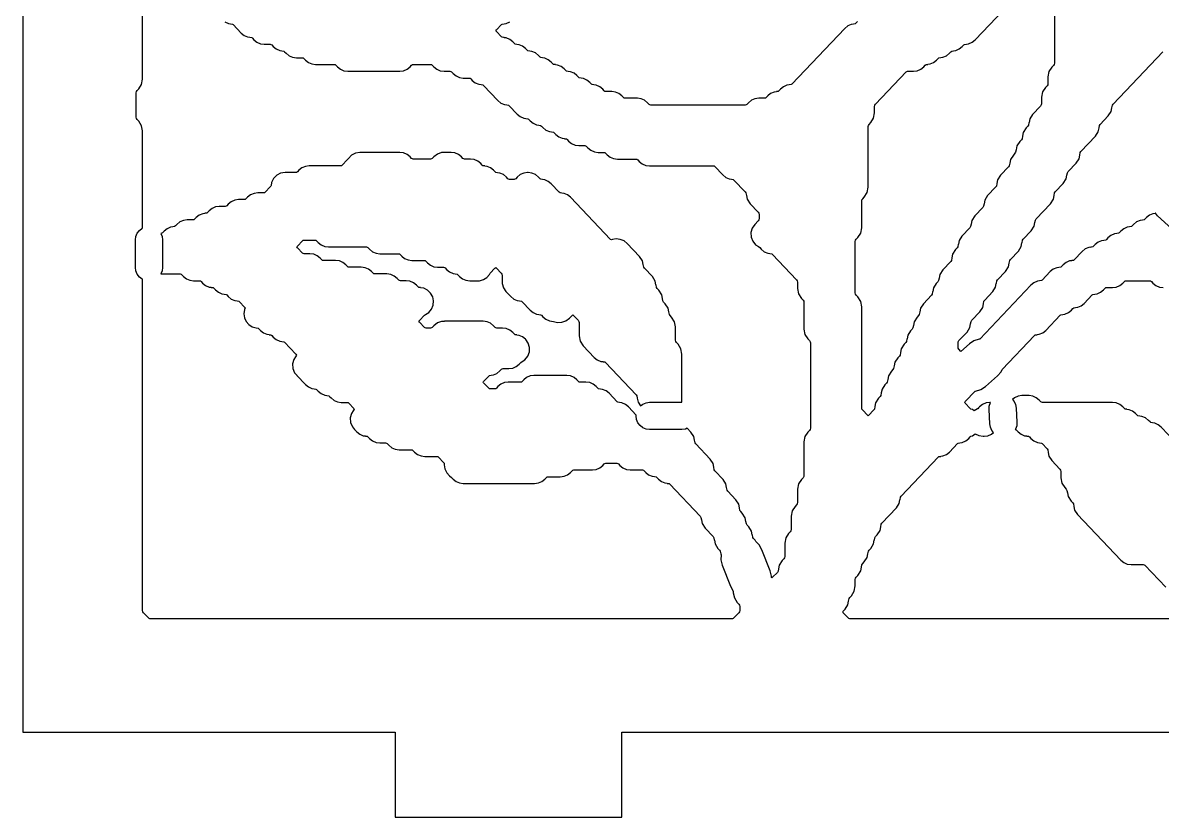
# Model space of a CAD drawing. Header units: millimetres. Extents: x 10 to 410, y 18 to 283.
# Drawn here: x 10 to 50.19, y 157 to 185.01 of the extents above; entities that cross this region are included whole.
import ezdxf

# ---------------------------------------------------------------- set-up
doc = ezdxf.new("R2010")
doc.units = ezdxf.units.MM
doc.layers.add('CUT', color=1, linetype='Continuous')

msp = doc.modelspace()

# ---------------------------------------------------------------- linework, layer by layer
at = {"layer": 'CUT'}
msp.add_lwpolyline([(23.134, 280), (10, 280), (10, 160), (23.134, 160), (23.134, 157), (31.134, 157), (31.134, 160), (52.134, 160), (52.134, 157), (60.134, 157), (60.134, 160), (73.2679, 160), (73.2679, 280), (60.134, 280), (60.134, 283), (52.134, 283), (52.134, 280), (31.134, 280), (31.134, 283), (23.134, 283)], close=True, dxfattribs=at)
for points in [[(17.1284, 185.0415), (17.2522, 184.9884), (17.3307, 184.9777), (17.3303, 184.9748), (17.3958, 184.9659), (17.4209, 184.9457), (17.7028, 184.6491), (17.8079, 184.5649), (17.9317, 184.5118), (18.0102, 184.5011), (18.0098, 184.4982), (18.0753, 184.4893), (18.1005, 184.4691), (18.1558, 184.4108), (18.2609, 184.3266), (18.3847, 184.2735), (18.5182, 184.2553), (18.7228, 184.2553), (18.7548, 184.251), (18.78, 184.2308), (18.8353, 184.1725), (18.9405, 184.0883), (19.0643, 184.0352), (19.1427, 184.0245), (19.1423, 184.0216), (19.2078, 184.0127), (19.233, 183.9925), (19.2884, 183.9342), (19.3935, 183.85), (19.5173, 183.7969), (19.6508, 183.7787), (19.8554, 183.7787), (19.8873, 183.7744), (19.9125, 183.7542), (19.9679, 183.696), (20.073, 183.6117), (20.1968, 183.5586), (20.3303, 183.5404), (20.9879, 183.5404), (21.0199, 183.5361), (21.0451, 183.5159), (21.1004, 183.4577), (21.2055, 183.3734), (21.3293, 183.3203), (21.4628, 183.3021), (23.2988, 183.3021), (23.4322, 183.3203), (23.556, 183.3734), (23.6612, 183.4577), (23.7165, 183.5159), (23.7417, 183.5361), (23.7737, 183.5404), (24.3855, 183.5404), (24.4175, 183.5361), (24.4427, 183.5159), (24.498, 183.4577), (24.6032, 183.3734), (24.727, 183.3203), (24.8604, 183.3021), (25.0651, 183.3021), (25.097, 183.2978), (25.1222, 183.2776), (25.1776, 183.2194), (25.2827, 183.1351), (25.4065, 183.082), (25.54, 183.0638), (25.7446, 183.0638), (25.7766, 183.0595), (25.8017, 183.0393), (25.8571, 182.9811), (25.9622, 182.8968), (26.086, 182.8437), (26.1645, 182.833), (26.1641, 182.8301), (26.2296, 182.8212), (26.2547, 182.801), (26.7631, 182.2662), (26.8682, 182.1819), (26.992, 182.1288), (27.0705, 182.1181), (27.0701, 182.1152), (27.1356, 182.1063), (27.1608, 182.0861), (27.4426, 181.7896), (27.5478, 181.7053), (27.6716, 181.6522), (27.75, 181.6415), (27.7496, 181.6386), (27.8151, 181.6297), (27.8403, 181.6095), (27.8957, 181.5513), (28.0008, 181.467), (28.1246, 181.4139), (28.203, 181.4032), (28.2026, 181.4003), (28.2681, 181.3914), (28.2933, 181.3712), (28.3487, 181.313), (28.4538, 181.2287), (28.5776, 181.1756), (28.6561, 181.1649), (28.6557, 181.162), (28.7212, 181.1531), (28.7463, 181.1329), (28.8017, 181.0747), (28.9068, 180.9904), (29.0306, 180.9373), (29.1091, 180.9266), (29.1087, 180.9237), (29.1742, 180.9148), (29.1993, 180.8946), (29.2547, 180.8364), (29.3598, 180.7521), (29.4836, 180.699), (29.6171, 180.6809), (29.8217, 180.6809), (29.8537, 180.6765), (29.8789, 180.6563), (29.9342, 180.5981), (30.0394, 180.5138), (30.1632, 180.4607), (30.2966, 180.4426), (30.5013, 180.4426), (30.5332, 180.4382), (30.5584, 180.418), (30.6138, 180.3598), (30.7189, 180.2755), (30.8427, 180.2224), (30.9762, 180.2043), (31.6338, 180.2043), (31.6658, 180.1999), (31.6909, 180.1797), (31.7463, 180.1215), (31.8514, 180.0372), (31.9752, 179.9841), (32.1087, 179.966), (34.3519, 179.966), (34.3839, 179.9616), (34.409, 179.9414), (34.6909, 179.6449), (34.796, 179.5606), (34.9198, 179.5075), (34.9983, 179.4968), (34.9979, 179.4939), (35.0634, 179.485), (35.0886, 179.4648), (35.4854, 179.0473), (35.5097, 179.0094), (35.5273, 178.9183), (35.5289, 178.9187), (35.5539, 178.7887), (35.6559, 178.6297), (35.9384, 178.3324), (35.9628, 178.2945), (35.9713, 178.2502), (35.9713, 178.1072), (35.9628, 178.063), (35.9384, 178.025), (35.8193, 177.8997), (35.7291, 177.7678), (35.6852, 177.6142), (35.6919, 177.4546), (35.7487, 177.3052), (35.8497, 177.1814), (35.9496, 177.1179), (35.9946, 177.0819), (36.05, 177.0236), (36.1551, 176.9394), (36.2789, 176.8862), (36.3573, 176.8756), (36.3569, 176.8726), (36.4224, 176.8637), (36.4476, 176.8436), (37.2975, 175.9494), (37.3218, 175.9115), (37.3303, 175.8672), (37.3303, 175.638), (37.366, 175.4525), (37.4679, 175.2935), (37.524, 175.2345), (37.5483, 175.1966), (37.5568, 175.1524), (37.5568, 174.2082), (37.5925, 174.0228), (37.6944, 173.8638), (37.7505, 173.8047), (37.7748, 173.7668), (37.7833, 173.7226), (37.7833, 170.72), (37.7748, 170.6757), (37.7505, 170.6378), (37.6944, 170.5788), (37.5925, 170.4198), (37.5568, 170.2343), (37.5568, 169.0519), (37.5483, 169.0077), (37.524, 168.9697), (37.4679, 168.9107), (37.366, 168.7517), (37.3303, 168.5662), (37.3303, 168.0987), (37.3218, 168.0545), (37.2975, 168.0165), (37.2414, 167.9575), (37.1395, 167.7985), (37.1038, 167.613), (37.1038, 167.1455), (37.0953, 167.1013), (37.071, 167.0633), (37.0149, 167.0043), (36.913, 166.8453), (36.8773, 166.6599), (36.8773, 166.1923), (36.8688, 166.1481), (36.8445, 166.1101), (36.7884, 166.0511), (36.6865, 165.8921), (36.6615, 165.7622), (36.6598, 165.7625), (36.6423, 165.6715), (36.618, 165.6336), (36.4523, 165.4592), (36.4243, 165.438), (36.4079, 165.4504), (36.4088, 165.5014), (36.3616, 165.6914), (36.0711, 166.4314), (35.9763, 166.6027), (35.8629, 166.7204), (35.8337, 166.766), (35.7776, 166.825), (35.7533, 166.863), (35.7358, 166.954), (35.7341, 166.9537), (35.7091, 167.0836), (35.6072, 167.2426), (35.5511, 167.3016), (35.5268, 167.3396), (35.5093, 167.4306), (35.5076, 167.4303), (35.4826, 167.5602), (35.3807, 167.7192), (35.3246, 167.7782), (35.3003, 167.8162), (35.2828, 167.9072), (35.2811, 167.9069), (35.2561, 168.0368), (35.1542, 168.1958), (34.8716, 168.4931), (34.8472, 168.5311), (34.8297, 168.6221), (34.8281, 168.6218), (34.8031, 168.7517), (34.7011, 168.9107), (34.4185, 169.208), (34.3942, 169.246), (34.3767, 169.337), (34.375, 169.3367), (34.35, 169.4666), (34.2481, 169.6256), (33.739, 170.1612), (33.7147, 170.1991), (33.6972, 170.2902), (33.6955, 170.2899), (33.6705, 170.4198), (33.5686, 170.5788), (33.442, 170.712), (33.3774, 170.6853), (33.2532, 170.6689), (32.1136, 170.6689), (31.9894, 170.6853), (31.8736, 170.7332), (31.7742, 170.8095), (31.6979, 170.9089), (31.65, 171.0247), (31.6336, 171.1489), (31.6377, 171.1803), (31.3624, 171.47), (31.2573, 171.5543), (31.1335, 171.6074), (31.0551, 171.6181), (31.0555, 171.621), (30.99, 171.6299), (30.9648, 171.6501), (30.6829, 171.9466), (30.5778, 172.0309), (30.454, 172.084), (30.3755, 172.0946), (30.3759, 172.0976), (30.3104, 172.1065), (30.2853, 172.1267), (30.2299, 172.1849), (30.1248, 172.2691), (30.001, 172.3223), (29.8675, 172.3404), (29.6629, 172.3404), (29.6309, 172.3448), (29.6057, 172.3649), (29.5504, 172.4232), (29.4453, 172.5074), (29.3215, 172.5606), (29.188, 172.5787), (28.0316, 172.5787), (27.8981, 172.5606), (27.7743, 172.5074), (27.6692, 172.4232), (27.6138, 172.3649), (27.5886, 172.3448), (27.5566, 172.3404), (27.1255, 172.3404), (26.992, 172.3223), (26.8682, 172.2691), (26.7631, 172.1849), (26.7078, 172.1267), (26.6826, 172.1065), (26.6506, 172.1021), (26.4918, 172.1021), (26.4598, 172.1065), (26.4346, 172.1267), (26.2577, 172.3128), (26.2385, 172.3404), (26.2577, 172.368), (26.4346, 172.5542), (26.4598, 172.5744), (26.5253, 172.5833), (26.5249, 172.5862), (26.6034, 172.5969), (26.7272, 172.65), (26.8323, 172.7342), (26.8876, 172.7925), (26.9128, 172.8127), (26.9448, 172.817), (27.1494, 172.817), (27.2829, 172.8352), (27.4067, 172.8883), (27.5118, 172.9725), (27.5672, 173.0308), (27.6122, 173.0669), (27.7121, 173.1303), (27.8131, 173.2542), (27.8698, 173.4035), (27.8766, 173.5631), (27.8326, 173.7167), (27.7425, 173.8486), (27.7383, 173.853), (27.6332, 173.9372), (27.5094, 173.9904), (27.4309, 174.001), (27.4313, 174.004), (27.3658, 174.0129), (27.3407, 174.033), (27.2853, 174.0913), (27.1802, 174.1755), (27.0564, 174.2287), (26.9229, 174.2468), (26.7183, 174.2468), (26.6863, 174.2512), (26.6611, 174.2713), (26.6058, 174.3296), (26.5006, 174.4138), (26.3769, 174.467), (26.2434, 174.4851), (24.8724, 174.4851), (24.8724, 174.4807), (24.7722, 174.4784), (24.6241, 174.4264), (24.4994, 174.331), (24.4427, 174.2713), (24.4175, 174.2512), (24.3855, 174.2468), (24.2267, 174.2468), (24.1947, 174.2512), (24.1696, 174.2713), (23.9926, 174.4575), (23.9734, 174.4851), (23.9926, 174.5127), (24.1696, 174.6989), (24.2012, 174.7242), (24.3183, 174.7972), (24.4169, 174.9121), (24.4766, 175.0513), (24.4919, 175.2019), (24.4615, 175.3503), (24.388, 175.4827), (24.2782, 175.587), (24.1423, 175.6537), (24.0335, 175.6703), (24.0337, 175.672), (23.9682, 175.6809), (23.943, 175.7011), (23.8877, 175.7594), (23.7826, 175.8436), (23.6588, 175.8967), (23.5253, 175.9149), (23.3207, 175.9149), (23.2887, 175.9192), (23.2635, 175.9394), (23.2082, 175.9977), (23.103, 176.0819), (22.9792, 176.135), (22.8457, 176.1532), (22.4146, 176.1532), (22.3827, 176.1575), (22.3575, 176.1777), (22.3021, 176.236), (22.197, 176.3202), (22.0732, 176.3733), (21.9397, 176.3915), (21.5086, 176.3915), (21.4766, 176.3958), (21.4515, 176.416), (21.3961, 176.4743), (21.291, 176.5585), (21.1672, 176.6116), (21.0337, 176.6298), (20.6026, 176.6298), (20.5706, 176.6341), (20.5454, 176.6543), (20.4901, 176.7126), (20.3849, 176.7968), (20.2611, 176.8499), (20.1276, 176.8681), (19.923, 176.8681), (19.8911, 176.8724), (19.8659, 176.8926), (19.6889, 177.0788), (19.6697, 177.1064), (19.6889, 177.134), (19.8659, 177.3202), (19.8911, 177.3403), (19.923, 177.3447), (20.3084, 177.3447), (20.3404, 177.3403), (20.3655, 177.3202), (20.4209, 177.2619), (20.526, 177.1777), (20.6498, 177.1245), (20.7833, 177.1064), (22.1205, 177.1064), (22.1524, 177.102), (22.1776, 177.0819), (22.233, 177.0236), (22.3381, 176.9394), (22.4619, 176.8862), (22.5954, 176.8681), (23.253, 176.8681), (23.285, 176.8637), (23.3101, 176.8436), (23.3655, 176.7853), (23.4706, 176.7011), (23.5944, 176.6479), (23.7279, 176.6298), (24.159, 176.6298), (24.191, 176.6254), (24.2162, 176.6053), (24.2715, 176.547), (24.3767, 176.4628), (24.5005, 176.4096), (24.6339, 176.3915), (24.8386, 176.3915), (24.8705, 176.3871), (24.8957, 176.367), (24.9511, 176.3087), (25.0562, 176.2245), (25.18, 176.1713), (25.2584, 176.1607), (25.258, 176.1577), (25.3235, 176.1488), (25.3487, 176.1287), (25.4041, 176.0704), (25.5092, 175.9862), (25.633, 175.933), (25.7665, 175.9149), (25.9711, 175.9149), (25.9721, 175.9148), (26.1136, 175.9157), (26.2492, 175.9563), (26.368, 176.0332), (26.4604, 176.1404), (26.4908, 176.1877), (26.6565, 176.362), (26.6844, 176.3833), (26.7124, 176.362), (26.8781, 176.1877), (26.9024, 176.1498), (26.911, 176.1055), (26.911, 175.9149), (26.9118, 175.9149), (26.9088, 175.8196), (26.9531, 175.6683), (27.0424, 175.5383), (27.2161, 175.3555), (27.3213, 175.2713), (27.4451, 175.2181), (27.5235, 175.2075), (27.5231, 175.2046), (27.5886, 175.1957), (27.6138, 175.1755), (27.8957, 174.8789), (28.0008, 174.7947), (28.1246, 174.7416), (28.203, 174.7309), (28.2026, 174.728), (28.2681, 174.7191), (28.2933, 174.6989), (28.3487, 174.6406), (28.4538, 174.5564), (28.5776, 174.5033), (28.6561, 174.4926), (28.6557, 174.4897), (28.722, 174.4806), (28.8682, 174.4428), (29.0195, 174.4505), (29.1615, 174.5031), (29.2812, 174.5958), (29.3746, 174.694), (29.4025, 174.7152), (29.4305, 174.694), (29.5962, 174.5196), (29.6205, 174.4817), (29.6291, 174.4375), (29.6291, 173.9699), (29.6647, 173.7845), (29.7666, 173.6255), (30.1607, 173.2108), (30.2659, 173.1266), (30.3897, 173.0735), (30.4681, 173.0628), (30.4677, 173.0599), (30.5332, 173.051), (30.5584, 173.0308), (31.6348, 171.8984), (31.6591, 171.8604), (31.6766, 171.7694), (31.6783, 171.7697), (31.7033, 171.6398), (31.7918, 171.5018), (31.8736, 171.5646), (31.9894, 171.6125), (32.1136, 171.6289), (33.2532, 171.6289), (33.2532, 173.3322), (33.2175, 173.5177), (33.1156, 173.6767), (33.0595, 173.7357), (33.0352, 173.7736), (33.0267, 173.8179), (33.0267, 174.2854), (32.991, 174.4709), (32.8891, 174.6299), (32.833, 174.6889), (32.8087, 174.7268), (32.7912, 174.8178), (32.7895, 174.8175), (32.7645, 174.9475), (32.6626, 175.1065), (32.6065, 175.1655), (32.5822, 175.2034), (32.5647, 175.2944), (32.563, 175.2941), (32.538, 175.424), (32.4361, 175.5831), (32.38, 175.6421), (32.3557, 175.68), (32.3381, 175.771), (32.3365, 175.7707), (32.3115, 175.9006), (32.2096, 176.0597), (31.927, 176.357), (31.9026, 176.3949), (31.8851, 176.4859), (31.8835, 176.4856), (31.8585, 176.6155), (31.7565, 176.7745), (31.3195, 177.2343), (31.2086, 177.322), (31.0775, 177.3751), (30.9369, 177.3894), (30.7978, 177.3638), (30.7628, 177.352), (30.7336, 177.3741), (29.3239, 178.8572), (29.2187, 178.9415), (29.0949, 178.9946), (29.0165, 179.0053), (29.0169, 179.0082), (28.9514, 179.0171), (28.9262, 179.0373), (28.6443, 179.3338), (28.5392, 179.4181), (28.4154, 179.4712), (28.337, 179.4819), (28.3374, 179.4848), (28.2719, 179.4937), (28.2467, 179.5139), (28.1913, 179.5721), (28.0862, 179.6564), (27.9624, 179.7095), (27.8289, 179.7277), (27.8051, 179.7277), (27.6716, 179.7095), (27.5478, 179.6564), (27.4426, 179.5721), (27.3873, 179.5139), (27.3621, 179.4937), (27.3301, 179.4894), (27.1713, 179.4894), (27.1393, 179.4937), (27.1142, 179.5139), (27.0588, 179.5721), (26.9537, 179.6564), (26.8299, 179.7095), (26.7514, 179.7202), (26.7518, 179.7231), (26.6863, 179.732), (26.6611, 179.7522), (26.6058, 179.8104), (26.5006, 179.8947), (26.3769, 179.9478), (26.2984, 179.9585), (26.2988, 179.9614), (26.2333, 179.9703), (26.2081, 179.9905), (26.1528, 180.0487), (26.0476, 180.133), (25.9238, 180.1861), (25.7903, 180.2043), (25.5857, 180.2043), (25.5538, 180.2086), (25.5286, 180.2288), (25.4732, 180.287), (25.3681, 180.3713), (25.2443, 180.4244), (25.1108, 180.4426), (24.8724, 180.4426), (24.8724, 180.4382), (24.7722, 180.4359), (24.6241, 180.3839), (24.4994, 180.2885), (24.4427, 180.2288), (24.4175, 180.2086), (24.3855, 180.2043), (23.7737, 180.2043), (23.7417, 180.2086), (23.7165, 180.2288), (23.6612, 180.287), (23.556, 180.3713), (23.4322, 180.4244), (23.2988, 180.4426), (21.8948, 180.4426), (21.7371, 180.417), (21.5954, 180.343), (21.4844, 180.2282), (21.4485, 180.1767), (21.2716, 179.9905), (21.2464, 179.9703), (21.2144, 179.966), (20.1038, 179.966), (19.9703, 179.9478), (19.8465, 179.8947), (19.7414, 179.8104), (19.686, 179.7522), (19.6608, 179.732), (19.6289, 179.7277), (19.2509, 179.7277), (19.0964, 179.7032), (18.957, 179.6322), (18.8464, 179.5216), (18.7754, 179.3822), (18.7587, 179.2767), (18.7514, 179.2536), (18.7304, 179.2235), (18.5535, 179.0373), (18.5283, 179.0171), (18.4963, 179.0128), (18.2917, 179.0128), (18.1582, 178.9946), (18.0344, 178.9415), (17.9293, 178.8572), (17.8739, 178.799), (17.8488, 178.7788), (17.8168, 178.7745), (17.6122, 178.7745), (17.4787, 178.7563), (17.3549, 178.7032), (17.2498, 178.6189), (17.1944, 178.5607), (17.1692, 178.5405), (17.1373, 178.5362), (16.9327, 178.5362), (16.7992, 178.518), (16.6754, 178.4649), (16.5703, 178.3806), (16.5149, 178.3224), (16.4897, 178.3022), (16.4242, 178.2933), (16.4246, 178.2904), (16.3462, 178.2797), (16.2224, 178.2266), (16.1172, 178.1423), (16.0619, 178.0841), (16.0367, 178.0639), (16.0047, 178.0596), (15.8001, 178.0596), (15.6666, 178.0414), (15.5428, 177.9883), (15.4377, 177.904), (15.3824, 177.8458), (15.3572, 177.8256), (15.2917, 177.8167), (15.2921, 177.8138), (15.2136, 177.8031), (15.0898, 177.75), (14.9847, 177.6658), (14.9293, 177.6075), (14.9042, 177.5873), (14.8728, 177.583), (14.9166, 177.4771), (14.933, 177.3529), (14.933, 176.3833), (14.9166, 176.2591), (14.8739, 176.1559), (14.8941, 176.1532), (15.5517, 176.1532), (15.5837, 176.1488), (15.6089, 176.1287), (15.6642, 176.0704), (15.7694, 175.9862), (15.8932, 175.933), (16.0266, 175.9149), (16.2312, 175.9149), (16.2632, 175.9105), (16.2884, 175.8904), (16.3438, 175.8321), (16.4489, 175.7479), (16.5727, 175.6947), (16.6511, 175.6841), (16.6507, 175.6812), (16.7162, 175.6722), (16.7414, 175.6521), (16.7968, 175.5938), (16.9019, 175.5096), (17.0257, 175.4564), (17.1042, 175.4458), (17.1038, 175.4429), (17.1692, 175.434), (17.1944, 175.4138), (17.2498, 175.3555), (17.3549, 175.2713), (17.4787, 175.2181), (17.5572, 175.2075), (17.5568, 175.2046), (17.6223, 175.1957), (17.6474, 175.1755), (17.8244, 174.9893), (17.8443, 174.9607), (17.8241, 174.8965), (17.8012, 174.7536), (17.8202, 174.6102), (17.8795, 174.4782), (17.974, 174.3687), (18.0959, 174.2909), (18.235, 174.2512), (18.302, 174.2423), (18.327, 174.2223), (18.3823, 174.164), (18.4874, 174.0798), (18.6112, 174.0267), (18.6897, 174.016), (18.6893, 174.0131), (18.7548, 174.0042), (18.78, 173.984), (18.8353, 173.9257), (18.9405, 173.8415), (19.0643, 173.7884), (19.1427, 173.7777), (19.1423, 173.7748), (19.2078, 173.7659), (19.233, 173.7457), (19.6365, 173.3212), (19.6557, 173.2936), (19.6147, 173.2348), (19.6175, 173.2328), (19.5564, 173.1424), (19.5135, 172.9833), (19.5246, 172.8189), (19.5886, 172.6671), (19.6653, 172.5812), (19.6627, 172.5787), (19.9679, 172.2577), (20.073, 172.1734), (20.1968, 172.1203), (20.2753, 172.1096), (20.2749, 172.1067), (20.3404, 172.0978), (20.3655, 172.0776), (20.4209, 172.0194), (20.526, 171.9351), (20.6498, 171.882), (20.7283, 171.8713), (20.7279, 171.8684), (20.7934, 171.8595), (20.8185, 171.8393), (20.8739, 171.7811), (20.979, 171.6968), (21.1028, 171.6437), (21.2363, 171.6255), (21.4409, 171.6255), (21.4729, 171.6212), (21.4981, 171.601), (21.675, 171.4148), (21.6942, 171.3872), (21.6533, 171.3284), (21.6561, 171.3264), (21.595, 171.236), (21.5521, 171.0769), (21.5632, 170.9125), (21.6272, 170.7607), (21.7039, 170.6749), (21.7013, 170.6723), (21.7799, 170.5896), (21.8851, 170.5053), (22.0089, 170.4522), (22.0873, 170.4415), (22.0869, 170.4386), (22.1524, 170.4297), (22.1776, 170.4095), (22.233, 170.3513), (22.3381, 170.267), (22.4619, 170.2139), (22.5954, 170.1957), (22.8, 170.1957), (22.8319, 170.1914), (22.8571, 170.1712), (22.9125, 170.113), (23.0176, 170.0287), (23.1414, 169.9756), (23.2749, 169.9574), (23.706, 169.9574), (23.738, 169.9531), (23.7632, 169.9329), (23.8185, 169.8747), (23.9236, 169.7904), (24.0474, 169.7373), (24.1809, 169.7191), (24.612, 169.7191), (24.644, 169.7148), (24.6692, 169.6946), (24.8462, 169.5084), (24.8666, 169.479), (24.8666, 169.4246), (24.8887, 169.2776), (24.953, 169.1436), (25.0539, 169.0345), (25.1222, 168.9797), (25.1776, 168.9215), (25.2827, 168.8372), (25.4065, 168.7841), (25.54, 168.766), (28.0554, 168.766), (28.1889, 168.7841), (28.3127, 168.8372), (28.4178, 168.9215), (28.4732, 168.9797), (28.4984, 168.9999), (28.5303, 169.0043), (28.9615, 169.0043), (29.0949, 169.0224), (29.2187, 169.0755), (29.3239, 169.1598), (29.3792, 169.218), (29.4044, 169.2382), (29.4364, 169.2426), (30.094, 169.2426), (30.2275, 169.2607), (30.3513, 169.3138), (30.4564, 169.3981), (30.5118, 169.4563), (30.5369, 169.4765), (30.5689, 169.4809), (30.9543, 169.4809), (30.9862, 169.4765), (31.0114, 169.4563), (31.0668, 169.3981), (31.1719, 169.3138), (31.2957, 169.2607), (31.4292, 169.2426), (31.8603, 169.2426), (31.8923, 169.2382), (31.9174, 169.218), (31.9728, 169.1598), (32.0779, 169.0755), (32.2017, 169.0224), (32.2802, 169.0117), (32.2798, 169.0088), (32.3453, 168.9999), (32.3705, 168.9797), (32.4258, 168.9215), (32.5309, 168.8372), (32.6547, 168.7841), (32.7332, 168.7734), (32.7328, 168.7705), (32.7983, 168.7616), (32.8235, 168.7414), (33.8999, 167.609), (33.9242, 167.5711), (33.9417, 167.48), (33.9434, 167.4804), (33.9684, 167.3504), (34.0703, 167.1914), (34.3529, 166.8941), (34.3772, 166.8562), (34.3947, 166.7651), (34.3964, 166.7655), (34.4214, 166.6355), (34.5233, 166.4765), (34.5794, 166.4175), (34.6037, 166.3796), (34.6212, 166.2885), (34.6229, 166.2889), (34.6309, 166.2472), (34.6277, 166.0731), (34.6749, 165.8831), (34.9654, 165.1431), (35.0602, 164.9718), (35.0652, 164.9666), (35.0652, 164.9146), (35.1009, 164.7291), (35.2028, 164.5701), (35.2589, 164.5111), (35.2832, 164.4732), (35.2918, 164.4289), (35.2918, 164.2859), (35.2832, 164.2417), (35.2589, 164.2038), (35.0886, 164.0245), (35.0634, 164.0043), (35.0314, 164), (14.4868, 164), (14.4549, 164.0043), (14.4297, 164.0245), (14.2593, 164.2038), (14.235, 164.2417), (14.2265, 164.2859), (14.2265, 175.962), (14.213, 175.9676), (14.1136, 176.0439), (14.0373, 176.1433), (13.9894, 176.2591), (13.973, 176.3833), (13.973, 177.3529), (13.9894, 177.4771), (14.0373, 177.5929), (14.1136, 177.6923), (14.213, 177.7686), (14.2265, 177.7742), (14.2265, 181.196), (14.1908, 181.3815), (14.0889, 181.5405), (14.0328, 181.5995), (14.0085, 181.6374), (14, 181.6817), (14, 182.5396), (14.0085, 182.5838), (14.0328, 182.6218), (14.0889, 182.6808), (14.1908, 182.8398), (14.2265, 183.0252), (14.2265, 188.0204)], [(46.3906, 185.3994), (46.3906, 183.5881), (46.3821, 183.5438), (46.3578, 183.5059), (46.3017, 183.4469), (46.1998, 183.2879), (46.1641, 183.1024), (46.1641, 182.8732), (46.1556, 182.8289), (46.1313, 182.791), (46.0752, 182.732), (45.9733, 182.573), (45.9376, 182.3875), (45.9376, 182.1583), (45.9291, 182.114), (45.9048, 182.0761), (45.6222, 181.7788), (45.5203, 181.6198), (45.4953, 181.4899), (45.4936, 181.4902), (45.4761, 181.3991), (45.4518, 181.3612), (45.3957, 181.3022), (45.2938, 181.1432), (45.2688, 181.0133), (45.2671, 181.0136), (45.2496, 180.9225), (45.2253, 180.8846), (45.1692, 180.8256), (45.0673, 180.6666), (45.0423, 180.5367), (45.0406, 180.537), (45.0231, 180.446), (44.9988, 180.408), (44.9427, 180.349), (44.8408, 180.19), (44.8158, 180.0601), (44.8141, 180.0604), (44.7966, 179.9694), (44.7723, 179.9314), (44.4897, 179.6341), (44.3877, 179.4751), (44.3628, 179.3452), (44.3611, 179.3455), (44.3436, 179.2545), (44.3192, 179.2165), (44.0366, 178.9192), (43.9347, 178.7602), (43.9097, 178.6303), (43.9081, 178.6306), (43.8905, 178.5396), (43.8662, 178.5016), (43.5836, 178.2043), (43.4817, 178.0453), (43.4567, 177.9154), (43.455, 177.9157), (43.4375, 177.8247), (43.4132, 177.7867), (43.1306, 177.4894), (43.0287, 177.3304), (43.0037, 177.2005), (43.002, 177.2008), (42.9845, 177.1098), (42.9602, 177.0718), (42.9041, 177.0128), (42.8022, 176.8538), (42.7772, 176.7239), (42.7755, 176.7242), (42.758, 176.6332), (42.7337, 176.5953), (42.4511, 176.2979), (42.3492, 176.1389), (42.3242, 176.009), (42.3225, 176.0093), (42.305, 175.9183), (42.2807, 175.8804), (42.2246, 175.8214), (42.1227, 175.6623), (42.0977, 175.5324), (42.096, 175.5327), (42.0785, 175.4417), (42.0542, 175.4038), (41.7716, 175.1065), (41.6696, 174.9475), (41.6447, 174.8175), (41.643, 174.8178), (41.6255, 174.7268), (41.6011, 174.6889), (41.5451, 174.6299), (41.4431, 174.4709), (41.4181, 174.3409), (41.4165, 174.3412), (41.399, 174.2502), (41.3746, 174.2123), (41.3186, 174.1533), (41.2166, 173.9943), (41.1916, 173.8643), (41.19, 173.8646), (41.1724, 173.7736), (41.1481, 173.7357), (41.092, 173.6767), (40.9901, 173.5177), (40.9651, 173.3877), (40.9634, 173.3881), (40.9459, 173.297), (40.9216, 173.2591), (40.8655, 173.2001), (40.7636, 173.0411), (40.7386, 172.9111), (40.7369, 172.9115), (40.7194, 172.8204), (40.6951, 172.7825), (40.639, 172.7235), (40.5371, 172.5645), (40.5121, 172.4345), (40.5104, 172.4349), (40.4929, 172.3438), (40.4686, 172.3059), (40.4125, 172.2469), (40.3106, 172.0879), (40.2856, 171.9579), (40.2839, 171.9583), (40.2664, 171.8672), (40.2421, 171.8293), (40.186, 171.7703), (40.0841, 171.6113), (40.0591, 171.4813), (40.0574, 171.4817), (40.0399, 171.3906), (40.0156, 171.3527), (39.8499, 171.1784), (39.8219, 171.1572), (39.7939, 171.1784), (39.6282, 171.3527), (39.6039, 171.3906), (39.5954, 171.4349), (39.5954, 175.0003), (39.5597, 175.1858), (39.4578, 175.3448), (39.4017, 175.4038), (39.3774, 175.4417), (39.3689, 175.4859), (39.3689, 177.297), (39.3774, 177.3413), (39.4017, 177.3792), (39.4578, 177.4382), (39.5597, 177.5972), (39.5954, 177.7827), (39.5954, 178.7268), (39.6039, 178.7711), (39.6282, 178.809), (39.6843, 178.868), (39.7862, 179.027), (39.8219, 179.2125), (39.8219, 181.3481), (39.8304, 181.3923), (39.8547, 181.4303), (39.9108, 181.4893), (40.0127, 181.6483), (40.0484, 181.8338), (40.0484, 182.063), (40.0569, 182.1072), (40.0812, 182.1452), (41.1576, 183.2776), (41.1828, 183.2978), (41.2148, 183.3021), (41.4194, 183.3021), (41.5529, 183.3203), (41.6767, 183.3734), (41.7818, 183.4577), (41.8372, 183.5159), (41.8623, 183.5361), (41.9278, 183.545), (41.9274, 183.5479), (42.0059, 183.5586), (42.1297, 183.6117), (42.2348, 183.696), (42.2902, 183.7542), (42.3154, 183.7744), (42.3809, 183.7833), (42.3805, 183.7862), (42.4589, 183.7969), (42.5827, 183.85), (42.6878, 183.9342), (42.7432, 183.9925), (42.7684, 184.0127), (42.8339, 184.0216), (42.8335, 184.0245), (42.9119, 184.0352), (43.0357, 184.0883), (43.1409, 184.1725), (43.1962, 184.2308), (43.2214, 184.251), (43.2869, 184.2599), (43.2865, 184.2628), (43.365, 184.2735), (43.4887, 184.3266), (43.5939, 184.4108), (45.347, 186.2552)], [(39.4476, 185.053), (39.3922, 184.9947), (39.367, 184.9746), (39.3015, 184.9657), (39.3019, 184.9627), (39.2235, 184.9521), (39.0997, 184.8989), (38.9946, 184.8147), (37.1271, 182.8501), (37.1019, 182.8299), (37.0365, 182.821), (37.0369, 182.8181), (36.9584, 182.8074), (36.8346, 182.7543), (36.7295, 182.67), (36.6741, 182.6118), (36.6489, 182.5916), (36.5834, 182.5827), (36.5838, 182.5798), (36.5054, 182.5691), (36.3816, 182.516), (36.2765, 182.4317), (36.2211, 182.3735), (36.1959, 182.3533), (36.1639, 182.3489), (35.9593, 182.3489), (35.8259, 182.3308), (35.7021, 182.2777), (35.5969, 182.1934), (35.5416, 182.1352), (35.5164, 182.115), (35.4844, 182.1106), (32.1545, 182.1106), (32.1225, 182.115), (32.0973, 182.1352), (32.042, 182.1934), (31.9368, 182.2777), (31.813, 182.3308), (31.6796, 182.3489), (31.2484, 182.3489), (31.2165, 182.3533), (31.1913, 182.3735), (31.1359, 182.4317), (31.0308, 182.516), (30.907, 182.5691), (30.7735, 182.5872), (30.5689, 182.5872), (30.5369, 182.5916), (30.5118, 182.6118), (30.4564, 182.67), (30.3513, 182.7543), (30.2275, 182.8074), (30.149, 182.8181), (30.1494, 182.821), (30.0839, 182.8299), (30.0588, 182.8501), (30.0034, 182.9083), (29.8983, 182.9926), (29.7745, 183.0457), (29.696, 183.0563), (29.6964, 183.0593), (29.6309, 183.0682), (29.6057, 183.0884), (29.5504, 183.1466), (29.4453, 183.2309), (29.3215, 183.284), (29.243, 183.2946), (29.2434, 183.2976), (29.1779, 183.3065), (29.1527, 183.3267), (29.0974, 183.3849), (28.9922, 183.4691), (28.8684, 183.5223), (28.79, 183.5329), (28.7904, 183.5359), (28.7249, 183.5448), (28.6997, 183.5649), (28.6443, 183.6232), (28.5392, 183.7074), (28.4154, 183.7606), (28.337, 183.7712), (28.3374, 183.7742), (28.2719, 183.7831), (28.2467, 183.8032), (28.1913, 183.8615), (28.0862, 183.9457), (27.9624, 183.9989), (27.8839, 184.0095), (27.8843, 184.0125), (27.8189, 184.0214), (27.7937, 184.0415), (27.7383, 184.0998), (27.6332, 184.184), (27.5094, 184.2372), (27.4309, 184.2478), (27.4313, 184.2508), (27.3658, 184.2597), (27.3407, 184.2798), (27.2853, 184.3381), (27.1802, 184.4223), (27.0564, 184.4755), (26.9779, 184.4861), (26.9783, 184.4891), (26.9128, 184.498), (26.8876, 184.5181), (26.7107, 184.7043), (26.6915, 184.7319), (26.7107, 184.7595), (26.8876, 184.9457), (26.9128, 184.9659), (26.9783, 184.9748), (26.9779, 184.9777), (27.0564, 184.9884), (27.1802, 185.0415)], [(50.6585, 177.6247), (50.0315, 178.2074), (49.9592, 178.2949), (49.9474, 178.2933), (49.9478, 178.2904), (49.8693, 178.2797), (49.7456, 178.2266), (49.6404, 178.1423), (49.5851, 178.0841), (49.5599, 178.0639), (49.4944, 178.055), (49.4948, 178.0521), (49.4163, 178.0414), (49.2925, 177.9883), (49.1874, 177.904), (49.132, 177.8458), (49.1069, 177.8256), (49.0414, 177.8167), (49.0418, 177.8138), (48.9633, 177.8031), (48.8395, 177.75), (48.7344, 177.6658), (48.679, 177.6075), (48.6539, 177.5873), (48.5884, 177.5784), (48.5888, 177.5755), (48.5103, 177.5648), (48.3865, 177.5117), (48.2814, 177.4275), (48.226, 177.3692), (48.2008, 177.349), (48.1353, 177.3401), (48.1357, 177.3372), (48.0573, 177.3265), (47.9335, 177.2734), (47.8284, 177.1892), (47.773, 177.1309), (47.7478, 177.1107), (47.6823, 177.1018), (47.6827, 177.0989), (47.6043, 177.0882), (47.4805, 177.0351), (47.3754, 176.9509), (47.0935, 176.6543), (47.0683, 176.6341), (47.0028, 176.6252), (47.0032, 176.6223), (46.9247, 176.6116), (46.8009, 176.5585), (46.6958, 176.4743), (46.6405, 176.416), (46.6153, 176.3958), (46.5498, 176.3869), (46.5502, 176.384), (46.4717, 176.3733), (46.3479, 176.3202), (46.2428, 176.236), (45.9609, 175.9394), (45.9358, 175.9192), (45.8703, 175.9103), (45.8707, 175.9074), (45.7922, 175.8967), (45.6684, 175.8436), (45.5633, 175.7594), (43.7578, 173.8599), (43.739, 173.8587), (43.5536, 173.7958), (43.3908, 173.6871), (43.0934, 173.4263), (43.0258, 173.4974), (43.0015, 173.5353), (42.993, 173.5796), (42.993, 173.7226), (43.0015, 173.7668), (43.0258, 173.8047), (43.3084, 174.1021), (43.4104, 174.2611), (43.4354, 174.391), (43.437, 174.3907), (43.4545, 174.4817), (43.4789, 174.5196), (43.7615, 174.8169), (43.8634, 174.976), (43.8884, 175.1059), (43.8901, 175.1056), (43.9076, 175.1966), (43.9319, 175.2345), (44.2145, 175.5318), (44.3164, 175.6908), (44.3414, 175.8208), (44.3431, 175.8205), (44.3606, 175.9115), (44.3849, 175.9494), (44.6675, 176.2467), (44.7694, 176.4057), (44.7944, 176.5357), (44.7961, 176.5354), (44.8136, 176.6264), (44.8379, 176.6643), (45.1205, 176.9616), (45.2224, 177.1206), (45.2474, 177.2506), (45.2491, 177.2502), (45.2666, 177.3413), (45.2909, 177.3792), (45.5735, 177.6765), (45.6754, 177.8355), (45.7004, 177.9655), (45.7021, 177.9651), (45.7196, 178.0562), (45.7439, 178.0941), (46.253, 178.6297), (46.355, 178.7887), (46.38, 178.9187), (46.3816, 178.9183), (46.3992, 179.0094), (46.4235, 179.0473), (46.7061, 179.3446), (46.808, 179.5036), (46.833, 179.6335), (46.8347, 179.6332), (46.8522, 179.7243), (46.8765, 179.7622), (47.1591, 180.0595), (47.261, 180.2185), (47.286, 180.3484), (47.2877, 180.3481), (47.3052, 180.4392), (47.3295, 180.4771), (47.8386, 181.0127), (47.9405, 181.1717), (47.9655, 181.3016), (47.9672, 181.3013), (47.9847, 181.3923), (48.009, 181.4303), (48.2916, 181.7276), (48.3935, 181.8866), (48.4185, 182.0165), (48.4202, 182.0162), (48.4377, 182.1072), (48.462, 182.1452), (50.218, 183.9925)], [(51.34, 164), (39.1762, 164), (39.1443, 164.0043), (39.1191, 164.0245), (38.9421, 164.2107), (38.9229, 164.2383), (38.9421, 164.2659), (39.0048, 164.3318), (39.1067, 164.4908), (39.1317, 164.6208), (39.1334, 164.6205), (39.1509, 164.7115), (39.1752, 164.7494), (39.2313, 164.8084), (39.3332, 164.9674), (39.3689, 165.1529), (39.3689, 165.3821), (39.3774, 165.4264), (39.4017, 165.4643), (39.4578, 165.5233), (39.5597, 165.6823), (39.5847, 165.8123), (39.5864, 165.8119), (39.6039, 165.903), (39.6282, 165.9409), (39.6843, 165.9999), (39.7862, 166.1589), (39.8112, 166.2889), (39.8129, 166.2885), (39.8304, 166.3796), (39.8547, 166.4175), (39.9108, 166.4765), (40.0127, 166.6355), (40.0377, 166.7655), (40.0394, 166.7651), (40.0569, 166.8562), (40.0812, 166.8941), (40.1373, 166.9531), (40.2393, 167.1121), (40.2642, 167.2421), (40.2659, 167.2417), (40.2834, 167.3328), (40.3078, 167.3707), (40.8169, 167.9063), (40.9188, 168.0653), (40.9438, 168.1953), (40.9455, 168.1949), (40.963, 168.286), (40.9873, 168.3239), (42.2902, 169.6946), (42.3154, 169.7148), (42.3809, 169.7237), (42.3805, 169.7266), (42.4589, 169.7373), (42.5827, 169.7904), (42.6878, 169.8747), (42.9697, 170.1712), (42.9949, 170.1914), (43.0604, 170.2003), (43.06, 170.2032), (43.1384, 170.2139), (43.2622, 170.267), (43.3674, 170.3513), (43.4227, 170.4095), (43.4484, 170.4301), (43.4975, 170.4512), (43.6002, 170.5173), (43.7231, 170.457), (43.8728, 170.434), (43.911, 170.434), (44.0445, 170.4522), (44.1683, 170.5053), (44.2477, 170.569), (44.19, 170.6363), (44.1358, 170.7493), (44.1128, 170.8725), (44.0857, 171.3736), (44.0953, 171.4985), (44.137, 171.6167), (44.143, 171.6255), (44.1136, 171.6255), (43.9801, 171.6074), (43.8563, 171.5543), (43.7512, 171.47), (43.7139, 171.4307), (43.6931, 171.401), (43.6756, 171.3935), (43.5667, 171.3256), (43.4975, 171.3701), (43.4484, 171.3912), (43.4227, 171.4118), (43.2458, 171.5979), (43.2266, 171.6255), (43.2458, 171.6531), (43.593, 172.0184), (43.6118, 172.0196), (43.7972, 172.0825), (43.96, 172.1913), (44.3796, 172.5591), (44.5087, 172.7063), (44.5469, 172.7836), (45.6878, 173.984), (45.713, 174.0042), (45.7785, 174.0131), (45.7781, 174.016), (45.8565, 174.0267), (45.9803, 174.0798), (46.0855, 174.164), (46.5938, 174.6989), (46.619, 174.7191), (46.6845, 174.728), (46.6841, 174.7309), (46.7626, 174.7416), (46.8864, 174.7947), (46.9915, 174.8789), (47.0469, 174.9372), (47.072, 174.9574), (47.1375, 174.9663), (47.1371, 174.9692), (47.2156, 174.9799), (47.3394, 175.033), (47.4445, 175.1172), (47.7264, 175.4138), (47.7516, 175.434), (47.817, 175.4429), (47.8167, 175.4458), (47.8951, 175.4564), (48.0189, 175.5096), (48.124, 175.5938), (48.1794, 175.6521), (48.2046, 175.6722), (48.2365, 175.6766), (48.4411, 175.6766), (48.5746, 175.6947), (48.6984, 175.7479), (48.8036, 175.8321), (48.8589, 175.8904), (48.8841, 175.9105), (48.9161, 175.9149), (49.7544, 175.9149), (49.7864, 175.9105), (49.8116, 175.8904), (49.8669, 175.8321), (49.9721, 175.7479), (50.0959, 175.6947), (50.2293, 175.6766)], [(50.8975, 169.982), (50.1626, 170.7551), (50.0575, 170.8394), (49.9337, 170.8925), (49.8552, 170.9032), (49.8556, 170.9061), (49.7901, 170.915), (49.765, 170.9352), (49.7096, 170.9934), (49.6045, 171.0777), (49.4807, 171.1308), (49.4022, 171.1415), (49.4026, 171.1444), (49.3371, 171.1533), (49.3119, 171.1735), (49.2566, 171.2317), (49.1514, 171.316), (49.0277, 171.3691), (48.9492, 171.3798), (48.9496, 171.3827), (48.8841, 171.3916), (48.8589, 171.4118), (48.8036, 171.47), (48.6984, 171.5543), (48.5746, 171.6074), (48.4411, 171.6255), (45.9715, 171.6255), (45.9395, 171.6299), (45.9143, 171.6501), (45.8589, 171.7083), (45.7538, 171.7926), (45.63, 171.8457), (45.4965, 171.8638), (45.2462, 171.8638), (45.1127, 171.8457), (44.9889, 171.7926), (44.9095, 171.7289), (44.9671, 171.6616), (45.0213, 171.5486), (45.0443, 171.4254), (45.0714, 170.9243), (45.0618, 170.7994), (45.0201, 170.6812), (45.0127, 170.6703), (45.0297, 170.668), (45.0549, 170.6478), (45.1103, 170.5896), (45.2154, 170.5053), (45.3392, 170.4522), (45.4177, 170.4415), (45.4173, 170.4386), (45.4827, 170.4297), (45.5079, 170.4095), (45.5633, 170.3513), (45.6684, 170.267), (45.7922, 170.2139), (45.8707, 170.2032), (45.8703, 170.2003), (45.9358, 170.1914), (45.9609, 170.1712), (46.1313, 169.992), (46.1556, 169.954), (46.1731, 169.863), (46.1748, 169.8633), (46.1998, 169.7334), (46.3017, 169.5744), (46.5843, 169.2771), (46.6086, 169.2392), (46.6172, 169.1949), (46.6172, 168.9657), (46.6528, 168.7802), (46.7547, 168.6212), (46.8108, 168.5622), (46.8351, 168.5243), (46.8527, 168.4332), (46.8543, 168.4335), (46.8793, 168.3036), (46.9813, 168.1446), (47.0373, 168.0856), (47.0617, 168.0477), (47.0792, 167.9566), (47.0808, 167.957), (47.1058, 167.827), (47.2078, 167.668), (48.7344, 166.0619), (48.8395, 165.9777), (48.9633, 165.9245), (49.0968, 165.9064), (49.5279, 165.9064), (49.5599, 165.902), (49.5851, 165.8819), (50.32, 165.1087)]]:
    msp.add_lwpolyline(points, dxfattribs=at)

doc.saveas('drawing.dxf')
